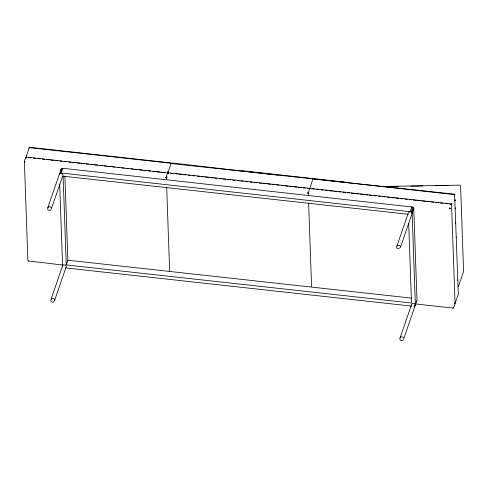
<?xml version="1.0" encoding="UTF-8"?>
<svg xmlns="http://www.w3.org/2000/svg" width="488" height="488" viewBox="0 0 488 488"><rect width="100%" height="100%" fill="white"/><g stroke="black" fill="none" stroke-linecap="round" stroke-linejoin="round"><path stroke-width="0.73" d="M166.512 176.918L166.353 177.467L166.835 177.724C167.28 176.857 166.292 176.461 166.621 177.467M26.444 157.093L167.494 172.941L167.311 171.953L168.464 172.996C168.909 172.13 167.915 171.733 168.25 172.734M309.465 188.496L307.623 188.344M310.399 188.649L310.154 188.496M451.553 204.423L451.077 203.862L451.571 204.631L455.054 303.573M167.171 172.654L167.964 172.532L170.946 163.864L170.58 163.212L29.487 147.65M451.571 204.631L450.985 203.923L310.319 188.405M313.57 178.95L454.633 194.639L458.311 294.118M166.713 176.833L166.725 177.419M168.342 172.105L168.354 172.691M449.497 208.254L449.442 208.894L450.21 208.571L449.558 207.992L450.058 208.76M454.749 200.232L454.694 200.873L455.463 200.55L454.816 199.97L455.31 200.739M26.248 157.154L26.279 157.185M166.353 177.467L166.377 177.071M166.42 179.541C166.359 177.486 166.426 173.807 168.378 172.752L309.05 188.264M167.982 172.74L168.14 172.191M385.593 186.684L398.69 186.41M399.879 338.263C398.995 340.496 403.021 341.771 403.57 339.428M167.695 173.319L168.214 172.844M170.989 163.675L171.251 163.382L171.105 163.675M454.822 195.176L454.456 194.523M60.976 169.604L61.878 168.384L62.824 168.281L412.756 207.083L413.757 208.516L416.99 300.248A1.946 1.488 19 0 1 416.081 301.468M24.443 161.412L25.797 157.471M26.071 156.685L29.317 147.724M61.207 168.866L59.347 174.332L60.256 173.112L61.195 173.008L411.134 211.816L412.128 213.244L415.361 304.976L414.458 306.196L415.361 304.976L414.361 303.548L412.464 303.341L411.555 304.561L400.026 338.05L400.929 336.83L402.832 337.037L403.826 338.465L416.758 300.986M60.256 173.112L61.878 168.384M61.195 173.008L62.824 168.281M51.27 209.126C50.789 211.158 47.428 210.535 47.458 208.529M408.7 223.388L411.506 303.03L66.24 264.947L67.869 260.214L64.904 176.022M54.766 299.961L66.295 266.472L65.3 265.045L63.397 264.838L62.495 266.058L50.965 299.547L51.868 298.327L53.765 298.534L54.766 299.961L53.863 301.181M309.63 188.972L308.276 192.912L308.355 195.2M310.13 187.52L312.869 178.931L454.67 194.181M410.176 211.505L411.799 206.778M411.134 211.816L412.756 207.083M411.848 212.451L413.476 207.723M412.128 213.244L413.757 208.516M399.696 248.087L400.605 246.867L412.134 213.378L411.134 211.951L409.237 211.737L408.334 212.957L396.799 246.446L397.702 245.226M458.433 286.419L463.6 271.352L460.587 185.672M453.657 307.708L455.011 303.768M455.28 302.975L458.269 294.313M167.555 172.014L167.329 172.581M449.802 208.059L449.576 208.62M455.06 200.037L454.828 200.599M167.768 172.148L167.433 172.648M450.015 208.193L449.68 208.687M455.267 200.165L454.932 200.666M312.308 178.809L171.123 163.523M167.909 172.331L167.506 172.734M449.558 204.002C450.827 205.296 452.419 202.813 451.376 204.051M455.408 200.348L455.005 200.757M450.156 208.37L449.747 208.779M171.325 163.437L171.636 163.297M167.866 172.978L168.317 172.801M451.687 204.033L451.784 203.642M167.738 173.13L168.146 172.917M241.895 171.105L242.512 170.776L277.251 174.612L277.379 175.021L171.544 162.949M277.379 175.021L277.995 174.692L312.735 178.523M53.832 301.919C52.625 302.688 50.709 301.822 50.691 300.334M168.519 172.356L168.183 172.813M168.067 172.892L168.464 172.996M166.89 177.083L166.554 177.541M399.086 248.868L397.11 248.337L396.524 247.032M454.584 303.316L454.889 303.097L454.548 303.42M385.843 186.422L460.251 185.147M410.853 186.172L423.005 185.928M435.156 185.69L448.027 185.434M170.8 162.87L136.06 159.033L135.444 159.362L135.31 158.954L100.577 155.123L99.961 155.452L99.826 155.038L65.093 151.207L64.477 151.536L64.343 151.127L29.603 147.291L28.993 147.62L29.012 148.206M313.479 178.608L348.219 182.439L348.353 182.847M28.792 157.587L31.061 157.838M33.33 158.088L35.6 158.338M37.869 158.588L40.138 158.838M42.407 159.088L44.676 159.338M46.946 159.588L49.215 159.838M50.728 160.009L53.753 160.339M55.266 160.509L57.535 160.759M59.804 161.01L62.074 161.26M64.343 161.51L66.612 161.76M68.875 162.01L71.144 162.26M72.657 162.425L75.683 162.76M77.195 162.925L80.221 163.26M81.734 163.425L84.759 163.761M86.272 163.925L88.541 164.181M90.811 164.432L93.08 164.682M94.593 164.846L97.618 165.182M99.888 165.432L102.157 165.682M104.426 165.932L106.695 166.182M108.208 166.347L111.227 166.683M112.74 166.847L115.009 167.097M117.279 167.347L119.548 167.597M121.817 167.848L124.086 168.098M126.355 168.348L128.625 168.598M130.894 168.848L133.163 169.098M134.676 169.269L137.701 169.598M139.214 169.769L142.24 170.105M143.753 170.269L146.022 170.519M148.291 170.769L150.56 171.02M152.823 171.27L155.093 171.52M156.605 171.684L159.631 172.02M161.144 172.185L164.169 172.52M170.733 173.246L173.002 173.496M175.271 173.746L177.541 173.996M179.053 174.161L182.079 174.497M183.592 174.661L185.861 174.911M188.124 175.161L190.393 175.412M192.662 175.662L194.932 175.912M197.201 176.162L199.47 176.412M200.983 176.583L204.008 176.918M205.521 177.083L208.547 177.419M210.06 177.583L213.085 177.919M214.598 178.083L216.867 178.334M219.136 178.584L221.406 178.834M222.918 178.998L225.944 179.334M227.457 179.499L230.476 179.834M232.745 180.084L235.015 180.334M237.284 180.584L239.553 180.834M241.066 181.005L243.335 181.255M245.604 181.506L247.874 181.756M250.143 182.006L252.412 182.256M254.681 182.506L256.95 182.756M259.219 183.006L261.489 183.256M263.001 183.421L266.027 183.756M267.54 183.921L270.559 184.257M272.072 184.421L274.341 184.671M276.611 184.921L278.88 185.172M281.149 185.422L283.418 185.672M284.931 185.843L287.957 186.178M289.469 186.343L292.495 186.678M294.008 186.843L297.033 187.179M298.546 187.343L301.572 187.679M303.085 187.843L305.354 188.094M311.911 188.819L314.18 189.069M316.45 189.32L318.719 189.57M320.988 189.82L323.257 190.07M325.526 190.32L327.796 190.57M329.308 190.735L332.334 191.07M333.847 191.235L336.873 191.571M338.385 191.735L340.655 191.985M342.924 192.235L345.187 192.486M347.456 192.736L349.725 192.992M351.238 193.156L354.264 193.492M355.776 193.657L358.802 193.992M360.315 194.157L363.34 194.492M365.61 194.743L367.879 194.993M369.392 195.157L371.661 195.407M373.93 195.657L376.199 195.908M378.468 196.158L380.738 196.408M383.007 196.658L385.27 196.908M387.539 197.158L389.808 197.408M391.321 197.579L394.347 197.908M395.86 198.079L398.885 198.409M400.398 198.579L402.667 198.829M404.936 199.08L407.205 199.33M409.475 199.58L411.744 199.83M413.257 199.995L416.282 200.33M417.795 200.495L420.821 200.83M422.334 200.995L425.359 201.331M426.866 201.495L429.135 201.745M431.404 201.995L433.673 202.252M435.943 202.502L438.212 202.752M440.481 203.002L442.75 203.252M445.019 203.502L447.289 203.752M408.377 214.287L63.117 176.199L66.24 264.947M398.336 245.299L399.605 245.44L400.605 246.867M67.869 260.214L411.616 298.131M28.408 261.214L28.084 260.921L62.501 265.008M415.196 303.914L453.01 308.087M65.294 267.888L412 306.135M167.25 172.215L167.811 172.715M454.523 194.608L454.804 194.968M170.654 163.297L170.946 163.864L170.928 163.279M455.176 208.461L455.304 208.87L455.151 207.857M455.676 222.741L455.81 223.15M456.182 237.022L456.31 237.43M454.633 194.639L454.767 194.974M457.787 279.929L457.823 280.277M308.648 203.569L311.57 286.529M166.683 187.154L169.659 271.633M59.695 184.183L62.58 266.064M26.029 156.874L26.084 158.399M24.4 161.601L27.883 260.549M24.906 161.76L24.601 161.979L24.906 161.76M165.578 177.272L165.902 177.565L165.578 177.272M307.513 192.931L307.843 193.224L307.513 192.931M308.782 193.071L308.471 193.291L308.782 193.071M453.26 307.824L452.955 308.044L453.26 307.824M59.268 174.454L47.739 207.943L48.641 206.723L50.545 206.936L51.539 208.364L63.074 174.875L62.074 173.447L60.17 173.234L59.268 174.454"/></g></svg>
